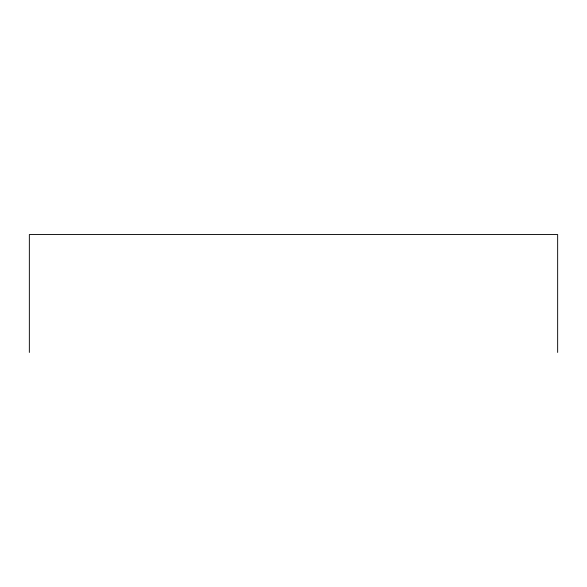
<?xml version="1.0" encoding="UTF-8"?>
<svg xmlns="http://www.w3.org/2000/svg" width="587" height="587" viewBox="0 0 587 587"><rect width="100%" height="100%" fill="white"/><g stroke="black" fill="none" stroke-linecap="round" stroke-linejoin="round"><path stroke-width="0.88" d="M557.65 352.449L557.65 234.551L29.35 234.551L29.35 352.449"/></g></svg>
